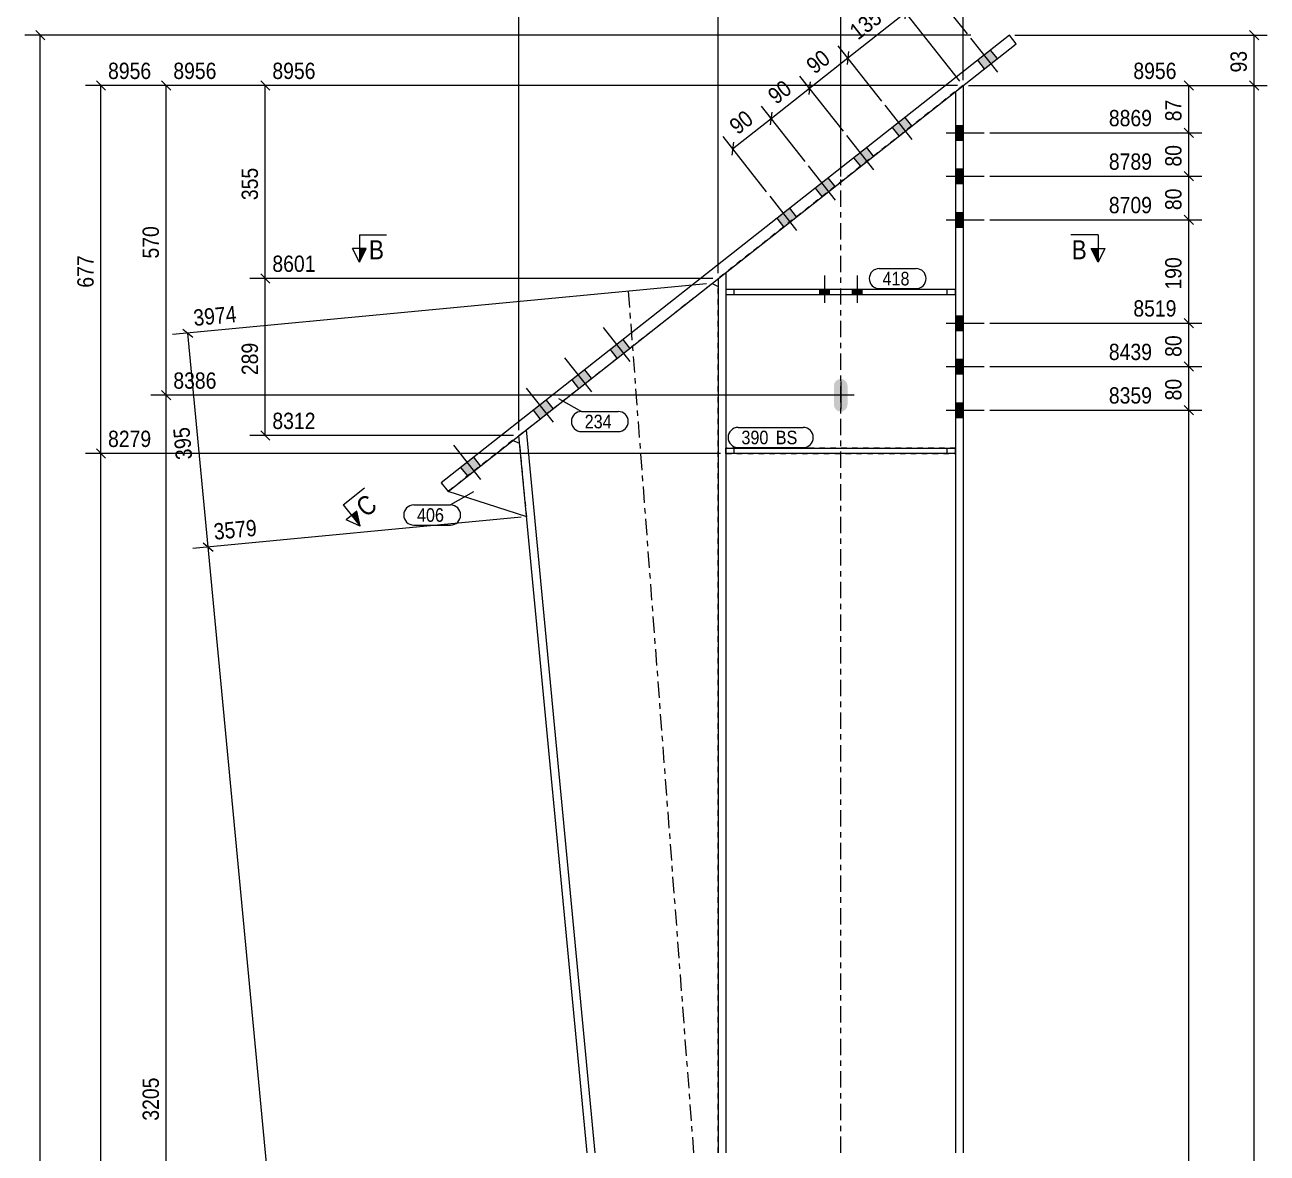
# Model space of a CAD drawing. Header units: millimetres. Extents: x 2 to 579, y 1 to 825.
# Drawn here: x 135.4 to 363.8, y 512.1 to 719.7 of the extents above; entities that cross this region are included whole.
import ezdxf

# ---------------------------------------------------------------- set-up
doc = ezdxf.new("R2010")
doc.units = ezdxf.units.MM
for name, pattern in [('XKITLINE00', [0]), ('XKITLINE01', [4, 1, -1, 1, -1]), ('XKITLINE03', [6, 3, -1, 1, -1])]:
    doc.linetypes.add(name, pattern=pattern)
for name, color, linetype, lineweight in [('Bolt', 3, 'Continuous', 0), ('Dimensions', 7, 'Continuous', 0), ('Part', 2, 'Continuous', 0), ('PartMark', 7, 'Continuous', 0), ('Section', 6, 'Continuous', 0)]:
    doc.layers.add(name, color=color, linetype=linetype, lineweight=lineweight)
doc.styles.add('ARIAL', font='ARIAL.TTF')

# ---------------------------------------------------------------- blocks, each defined once
blk = doc.blocks.new('*A5')
at = {"layer": 'Bolt'}
blk.add_hatch(color=3, dxfattribs=at).paths.add_polyline_path([(285.88, 648.63), (285.4, 648.54), (284.92, 648.63), (284.52, 648.91), (284.25, 649.31), (284.15, 649.79), (284.15, 653.29), (284.25, 653.77), (284.52, 654.17), (284.92, 654.44), (285.4, 654.54), (285.88, 654.44), (286.28, 654.17), (286.55, 653.77), (286.65, 653.29), (286.65, 649.79), (286.55, 649.31), (286.28, 648.91)], flags=17)
at = {"layer": 'Bolt', "color": 3, "linetype": 'XKITLINE00', "lineweight": 0}
for p, q in [((285.4, 654.04), (285.4, 649.04)), ((287.9, 651.54), (282.9, 651.54))]:
    blk.add_line(p, q, dxfattribs=at)
blk = doc.blocks.new('*A6')
at = {"layer": 'Bolt'}
for points in [[(307.9, 698.46), (306.5, 698.46), (306.5, 701.16), (307.9, 701.16)], [(307.9, 698.46), (306.5, 698.46), (306.5, 701.16), (307.9, 701.16)], [(307.9, 690.46), (306.5, 690.46), (306.5, 693.16), (307.9, 693.16)], [(307.9, 690.46), (306.5, 690.46), (306.5, 693.16), (307.9, 693.16)], [(307.9, 682.46), (306.5, 682.46), (306.5, 685.16), (307.9, 685.16)], [(307.9, 682.46), (306.5, 682.46), (306.5, 685.16), (307.9, 685.16)], [(307.9, 663.46), (306.5, 663.46), (306.5, 666.16), (307.9, 666.16)], [(307.9, 663.46), (306.5, 663.46), (306.5, 666.16), (307.9, 666.16)], [(307.9, 655.46), (306.5, 655.46), (306.5, 658.16), (307.9, 658.16)], [(307.9, 655.46), (306.5, 655.46), (306.5, 658.16), (307.9, 658.16)], [(307.9, 647.46), (306.5, 647.46), (306.5, 650.16), (307.9, 650.16)], [(307.9, 647.46), (306.5, 647.46), (306.5, 650.16), (307.9, 650.16)]]:
    blk.add_hatch(color=3, dxfattribs=at).paths.add_polyline_path(points, flags=17)
at = {"layer": 'Bolt', "color": 3, "linetype": 'XKITLINE00', "lineweight": 0}
for p, q in [((304.8, 699.81), (311.8, 699.81)), ((304.8, 699.81), (311.8, 699.81)), ((306.5, 701.16), (307.9, 701.16)), ((306.5, 701.16), (307.9, 701.16)), ((306.5, 698.46), (307.9, 698.46)), ((306.5, 698.46), (307.9, 698.46)), ((306.5, 693.16), (307.9, 693.16)), ((306.5, 693.16), (307.9, 693.16)), ((304.8, 691.81), (311.8, 691.81)), ((304.8, 691.81), (311.8, 691.81)), ((306.5, 690.46), (307.9, 690.46)), ((306.5, 690.46), (307.9, 690.46)), ((304.8, 683.81), (311.8, 683.81)), ((304.8, 683.81), (311.8, 683.81)), ((306.5, 685.16), (307.9, 685.16)), ((306.5, 685.16), (307.9, 685.16)), ((306.5, 682.46), (307.9, 682.46)), ((306.5, 682.46), (307.9, 682.46)), ((304.8, 664.81), (311.8, 664.81)), ((304.8, 664.81), (311.8, 664.81)), ((306.5, 666.16), (307.9, 666.16)), ((306.5, 666.16), (307.9, 666.16)), ((306.5, 663.46), (307.9, 663.46)), ((306.5, 663.46), (307.9, 663.46)), ((306.5, 658.16), (307.9, 658.16)), ((306.5, 658.16), (307.9, 658.16)), ((304.8, 656.81), (311.8, 656.81)), ((304.8, 656.81), (311.8, 656.81)), ((306.5, 655.46), (307.9, 655.46)), ((306.5, 655.46), (307.9, 655.46)), ((304.8, 648.81), (311.8, 648.81)), ((304.8, 648.81), (311.8, 648.81)), ((306.5, 650.16), (307.9, 650.16)), ((306.5, 650.16), (307.9, 650.16)), ((306.5, 647.46), (307.9, 647.46)), ((306.5, 647.46), (307.9, 647.46))]:
    blk.add_line(p, q, dxfattribs=at)
blk = doc.blocks.new('*A7')
at = {"layer": 'Bolt'}
for points in [[(311.84, 711.6), (310.6, 713.17), (312.96, 715.03), (314.2, 713.46)], [(311.84, 711.6), (310.6, 713.17), (312.96, 715.03), (314.2, 713.46)], [(296.14, 699.22), (294.9, 700.79), (297.25, 702.65), (298.49, 701.08)], [(296.14, 699.22), (294.9, 700.79), (297.25, 702.65), (298.49, 701.08)], [(289.07, 693.65), (287.83, 695.22), (290.19, 697.08), (291.42, 695.51)], [(289.07, 693.65), (287.83, 695.22), (290.19, 697.08), (291.42, 695.51)], [(282, 688.08), (280.76, 689.65), (283.12, 691.51), (284.36, 689.94)], [(282, 688.08), (280.76, 689.65), (283.12, 691.51), (284.36, 689.94)], [(274.93, 682.51), (273.69, 684.08), (276.05, 685.93), (277.29, 684.36)], [(274.93, 682.51), (273.69, 684.08), (276.05, 685.93), (277.29, 684.36)], [(244.31, 658.36), (243.07, 659.93), (245.42, 661.79), (246.66, 660.22)], [(244.31, 658.36), (243.07, 659.93), (245.42, 661.79), (246.66, 660.22)], [(237.24, 652.79), (236, 654.36), (238.36, 656.22), (239.59, 654.65)], [(237.24, 652.79), (236, 654.36), (238.36, 656.22), (239.59, 654.65)], [(230.17, 647.22), (228.93, 648.79), (231.29, 650.65), (232.53, 649.08)], [(230.17, 647.22), (228.93, 648.79), (231.29, 650.65), (232.53, 649.08)], [(216.82, 636.69), (215.58, 638.26), (217.94, 640.12), (219.18, 638.55)], [(216.82, 636.69), (215.58, 638.26), (217.94, 640.12), (219.18, 638.55)]]:
    blk.add_hatch(color=3, dxfattribs=at).paths.add_polyline_path(points, flags=17)
at = {"layer": 'Bolt', "color": 3, "linetype": 'XKITLINE00', "lineweight": 0}
for p, q in [((314.26, 710.96), (309.31, 717.24)), ((314.26, 710.96), (309.31, 717.24)), ((314.2, 713.46), (312.96, 715.03)), ((314.2, 713.46), (312.96, 715.03)), ((311.84, 711.6), (310.6, 713.17)), ((311.84, 711.6), (310.6, 713.17)), ((298.55, 698.58), (293.6, 704.86)), ((298.55, 698.58), (293.6, 704.86)), ((298.49, 701.08), (297.25, 702.65)), ((298.49, 701.08), (297.25, 702.65)), ((291.48, 693.01), (286.53, 699.29)), ((291.48, 693.01), (286.53, 699.29)), ((296.14, 699.22), (294.9, 700.79)), ((296.14, 699.22), (294.9, 700.79)), ((291.42, 695.51), (290.19, 697.08)), ((291.42, 695.51), (290.19, 697.08)), ((289.07, 693.65), (287.83, 695.22)), ((289.07, 693.65), (287.83, 695.22)), ((284.42, 687.44), (279.46, 693.72)), ((284.42, 687.44), (279.46, 693.72)), ((284.36, 689.94), (283.12, 691.51)), ((284.36, 689.94), (283.12, 691.51)), ((277.35, 681.86), (272.4, 688.15)), ((277.35, 681.86), (272.4, 688.15)), ((282, 688.08), (280.76, 689.65)), ((282, 688.08), (280.76, 689.65)), ((277.29, 684.36), (276.05, 685.93)), ((277.29, 684.36), (276.05, 685.93)), ((274.93, 682.51), (273.69, 684.08)), ((274.93, 682.51), (273.69, 684.08)), ((246.72, 657.72), (241.77, 664)), ((246.72, 657.72), (241.77, 664)), ((246.66, 660.22), (245.42, 661.79)), ((246.66, 660.22), (245.42, 661.79)), ((239.65, 652.15), (234.7, 658.43)), ((239.65, 652.15), (234.7, 658.43)), ((244.31, 658.36), (243.07, 659.93)), ((244.31, 658.36), (243.07, 659.93)), ((239.59, 654.65), (238.36, 656.22)), ((239.59, 654.65), (238.36, 656.22)), ((237.24, 652.79), (236, 654.36)), ((237.24, 652.79), (236, 654.36)), ((232.59, 646.58), (227.63, 652.86)), ((232.59, 646.58), (227.63, 652.86)), ((230.17, 647.22), (228.93, 648.79)), ((230.17, 647.22), (228.93, 648.79)), ((232.53, 649.08), (231.29, 650.65)), ((232.53, 649.08), (231.29, 650.65)), ((219.24, 636.05), (214.28, 642.33)), ((219.24, 636.05), (214.28, 642.33)), ((219.18, 638.55), (217.94, 640.12)), ((219.18, 638.55), (217.94, 640.12)), ((216.82, 636.69), (215.58, 638.26)), ((216.82, 636.69), (215.58, 638.26))]:
    blk.add_line(p, q, dxfattribs=at)
blk = doc.blocks.new('*A11')
at = {"layer": 'Bolt'}
for points in [[(281.5, 670.04), (281.5, 671.04), (283.3, 671.04), (283.3, 670.04)], [(281.5, 670.04), (281.5, 671.04), (283.3, 671.04), (283.3, 670.04)], [(287.5, 670.04), (287.5, 671.04), (289.3, 671.04), (289.3, 670.04)], [(287.5, 670.04), (287.5, 671.04), (289.3, 671.04), (289.3, 670.04)]]:
    blk.add_hatch(color=3, dxfattribs=at).paths.add_polyline_path(points, flags=17)
at = {"layer": 'Bolt', "color": 3, "linetype": 'XKITLINE00', "lineweight": 0}
for p, q in [((282.4, 673.54), (282.4, 668.54)), ((282.4, 673.54), (282.4, 668.54)), ((288.4, 673.54), (288.4, 668.54)), ((288.4, 673.54), (288.4, 668.54)), ((281.5, 671.04), (281.5, 670.04)), ((281.5, 671.04), (281.5, 670.04)), ((283.3, 671.04), (283.3, 670.04)), ((283.3, 671.04), (283.3, 670.04)), ((287.5, 671.04), (287.5, 670.04)), ((287.5, 671.04), (287.5, 670.04)), ((289.3, 671.04), (289.3, 670.04)), ((289.3, 671.04), (289.3, 670.04))]:
    blk.add_line(p, q, dxfattribs=at)
blk = doc.blocks.new('*A12')
at = {"layer": 'Part', "color": 7, "linetype": 'XKITLINE01', "lineweight": 0}
for p, q in [((307.9, 708.5), (262.9, 673.02)), ((264.3, 671.04), (264.3, 670.04)), ((306.5, 671.04), (306.5, 670.04))]:
    blk.add_line(p, q, dxfattribs=at)
at = {"layer": 'Part', "color": 2, "linetype": 'XKITLINE00', "lineweight": 0}
for p, q in [((307.9, 708.5), (307.9, 512.2)), ((306.5, 707.39), (306.5, 671.04)), ((264.3, 674.12), (264.3, 671.04)), ((262.9, 673.02), (262.9, 512.2)), ((264.3, 670.04), (264.3, 512.2)), ((306.5, 670.04), (306.5, 512.2))]:
    blk.add_line(p, q, dxfattribs=at)
at = {"layer": 'Part', "color": 7, "linetype": 'XKITLINE03', "lineweight": 0}
blk.add_line((285.4, 512.2), (285.4, 700.76), dxfattribs=at)
blk = doc.blocks.new('*A13')
at = {"layer": 'Part', "color": 2, "linetype": 'XKITLINE00', "lineweight": 0}
for p, q in [((316.42, 717.76), (211.97, 635.42)), ((317.66, 716.19), (316.42, 717.76)), ((213.21, 633.85), (317.66, 716.19)), ((211.97, 635.42), (213.21, 633.85))]:
    blk.add_line(p, q, dxfattribs=at)
blk = doc.blocks.new('*A16')
at = {"layer": 'Part', "color": 7, "linetype": 'XKITLINE01', "lineweight": 0}
for p, q in [((225.07, 643.2), (213.21, 633.85)), ((227.67, 629.2), (226.39, 642.64))]:
    blk.add_line(p, q, dxfattribs=at)
at = {"layer": 'Part', "color": 2, "linetype": 'XKITLINE00', "lineweight": 0}
for p, q in [((226.39, 642.64), (225.07, 643.2)), ((227.67, 629.2), (213.21, 633.85))]:
    blk.add_line(p, q, dxfattribs=at)
blk = doc.blocks.new('*A17')
at = {"layer": 'Part', "color": 7, "linetype": 'XKITLINE01', "lineweight": 0}
for p, q in [((226.25, 644.13), (261.74, 672.1)), ((261.74, 672.1), (262.9, 671.55)), ((262.9, 512.2), (262.9, 671.55)), ((262.9, 671.55), (262.9, 671.55)), ((262.9, 512.2), (262.9, 671.55)), ((262.9, 671.55), (262.9, 671.55))]:
    blk.add_line(p, q, dxfattribs=at)
at = {"layer": 'Part', "color": 2, "linetype": 'XKITLINE00', "lineweight": 0}
for p, q in [((261.74, 672.1), (262.9, 671.55)), ((238.78, 512.2), (226.25, 644.13)), ((227.56, 645.16), (240.19, 512.2))]:
    blk.add_line(p, q, dxfattribs=at)
at = {"layer": 'Part', "color": 7, "linetype": 'XKITLINE03', "lineweight": 0}
blk.add_line((246.33, 670.66), (258.35, 512.2), dxfattribs=at)
blk = doc.blocks.new('*A21')
at = {"layer": 'Part', "color": 7, "linetype": 'XKITLINE01', "lineweight": 0}
for p, q in [((306.5, 641.82), (264.3, 641.82)), ((264.3, 640.82), (264.3, 641.82)), ((265.8, 640.82), (265.8, 641.82)), ((305, 640.82), (305, 641.82)), ((306.5, 640.82), (306.5, 641.82)), ((264.3, 640.82), (306.5, 640.82))]:
    blk.add_line(p, q, dxfattribs=at)
blk = doc.blocks.new('*A22')
at = {"layer": 'Part', "color": 2, "linetype": 'XKITLINE00', "lineweight": 0}
for p, q in [((264.3, 641.82), (306.5, 641.82)), ((306.5, 640.82), (264.3, 640.82))]:
    blk.add_line(p, q, dxfattribs=at)
at = {"layer": 'Part', "color": 7, "linetype": 'XKITLINE01', "lineweight": 0}
for p, q in [((264.3, 640.82), (264.3, 641.82)), ((265.8, 640.82), (265.8, 641.82)), ((305, 640.82), (305, 641.82)), ((306.5, 641.82), (306.5, 640.82))]:
    blk.add_line(p, q, dxfattribs=at)
blk = doc.blocks.new('*A23')
at = {"layer": 'Part', "color": 2, "linetype": 'XKITLINE00', "lineweight": 0}
for p, q in [((264.3, 671.04), (306.5, 671.04)), ((264.3, 671.04), (264.3, 670.04)), ((264.3, 670.04), (306.5, 670.04)), ((306.5, 670.04), (306.5, 671.04))]:
    blk.add_line(p, q, dxfattribs=at)
at = {"layer": 'Part', "color": 7, "linetype": 'XKITLINE01', "lineweight": 0}
for p, q in [((265.8, 670.04), (265.8, 671.04)), ((305, 670.04), (305, 671.04))]:
    blk.add_line(p, q, dxfattribs=at)
blk = doc.blocks.new('*A73')
at = {"layer": 'Dimensions', "color": 7, "linetype": 'XKITLINE00', "lineweight": 0}
for p, q in [((292.98, 705.65), (284.96, 715.82)), ((279.66, 708.01), (286.72, 713.58)), ((286.86, 714.78), (286.58, 712.39)), ((285.91, 700.08), (277.89, 710.25)), ((279.8, 709.2), (279.51, 706.82))]:
    blk.add_line(p, q, dxfattribs=at)
at = {"layer": 'Dimensions', "color": 3}
for p in [(286.72, 713.58), (279.66, 708.01)]:
    blk.add_point(p, dxfattribs=at)
at = {"layer": 'Dimensions', "color": 3, "style": 'ARIAL', "width": 0.85}
blk.add_text('90', height=3, rotation=38.2507, dxfattribs=at).set_placement((280.61, 710.48))
blk = doc.blocks.new('*A74')
at = {"layer": 'Dimensions', "color": 7, "linetype": 'XKITLINE00', "lineweight": 0}
for p, q in [((307.28, 709.28), (295.54, 724.17)), ((286.72, 713.58), (297.31, 721.93)), ((297.45, 723.12), (297.17, 720.74)), ((292.98, 705.65), (284.96, 715.82)), ((286.86, 714.78), (286.58, 712.39))]:
    blk.add_line(p, q, dxfattribs=at)
at = {"layer": 'Dimensions', "color": 3}
for p in [(297.31, 721.93), (286.72, 713.58)]:
    blk.add_point(p, dxfattribs=at)
at = {"layer": 'Dimensions', "color": 3, "style": 'ARIAL', "width": 0.85}
blk.add_text('135', height=3, rotation=38.2507, dxfattribs=at).set_placement((288.56, 716.75))
blk = doc.blocks.new('*A75')
at = {"layer": 'Dimensions', "color": 7, "linetype": 'XKITLINE00', "lineweight": 0}
for p, q in [((308.69, 718.03), (300.66, 728.2)), ((302.57, 727.16), (302.29, 724.78)), ((307.28, 709.28), (295.54, 724.17)), ((297.31, 721.93), (302.43, 725.97)), ((297.45, 723.12), (297.17, 720.74))]:
    blk.add_line(p, q, dxfattribs=at)
at = {"layer": 'Dimensions', "color": 3}
for p in [(302.43, 725.97), (297.31, 721.93)]:
    blk.add_point(p, dxfattribs=at)
at = {"layer": 'Dimensions', "color": 3, "style": 'ARIAL', "width": 0.85}
blk.add_text('65', height=3, rotation=38.2507, dxfattribs=at).set_placement((297.29, 723.63))
blk = doc.blocks.new('*A76')
at = {"layer": 'Dimensions', "color": 7, "linetype": 'XKITLINE00', "lineweight": 0}
for p, q in [((226.25, 645.13), (226.25, 732.61)), ((262.9, 674.02), (262.9, 732.61)), ((227.1, 730.61), (225.4, 728.91)), ((226.25, 729.76), (262.9, 729.76)), ((263.75, 730.61), (262.05, 728.91))]:
    blk.add_line(p, q, dxfattribs=at)
at = {"layer": 'Dimensions', "color": 3}
for p in [(226.25, 729.76), (262.9, 729.76)]:
    blk.add_point(p, dxfattribs=at)
at = {"layer": 'Dimensions', "color": 3, "style": 'ARIAL', "width": 0.85}
blk.add_text('366', height=3, dxfattribs=at).set_placement((241.24, 731.11))
blk = doc.blocks.new('*A77')
at = {"layer": 'Dimensions', "color": 7, "linetype": 'XKITLINE00', "lineweight": 0}
for p, q in [((262.9, 674.02), (262.9, 732.61)), ((285.4, 691.76), (285.4, 732.61)), ((263.75, 730.61), (262.05, 728.91)), ((262.9, 729.76), (285.4, 729.76)), ((286.25, 730.61), (284.55, 728.91))]:
    blk.add_line(p, q, dxfattribs=at)
at = {"layer": 'Dimensions', "color": 3}
for p in [(262.9, 729.76), (285.4, 729.76)]:
    blk.add_point(p, dxfattribs=at)
at = {"layer": 'Dimensions', "color": 3, "style": 'ARIAL', "width": 0.85}
blk.add_text('225', height=3, dxfattribs=at).set_placement((270.81, 731.11))
blk = doc.blocks.new('*A78')
at = {"layer": 'Dimensions', "color": 7, "linetype": 'XKITLINE00', "lineweight": 0}
for p, q in [((285.4, 691.76), (285.4, 732.61)), ((307.9, 709.5), (307.9, 732.61)), ((286.25, 730.61), (284.55, 728.91)), ((285.4, 729.76), (307.9, 729.76)), ((308.75, 730.61), (307.05, 728.91))]:
    blk.add_line(p, q, dxfattribs=at)
at = {"layer": 'Dimensions', "color": 3}
for p in [(285.4, 729.76), (307.9, 729.76)]:
    blk.add_point(p, dxfattribs=at)
at = {"layer": 'Dimensions', "color": 3, "style": 'ARIAL', "width": 0.85}
blk.add_text('225', height=3, dxfattribs=at).set_placement((293.31, 731.11))
blk = doc.blocks.new('*A79')
at = {"layer": 'Dimensions', "color": 7, "linetype": 'XKITLINE00', "lineweight": 0}
for p, q in [((309.3, 717.76), (135.4, 717.76)), ((137.41, 718.61), (139.1, 716.91)), ((138.25, 73.85), (138.25, 717.76))]:
    blk.add_line(p, q, dxfattribs=at)
at = {"layer": 'Dimensions', "color": 3}
blk.add_point((138.25, 717.76), dxfattribs=at)
blk = doc.blocks.new('*A80')
at = {"layer": 'Dimensions', "color": 7, "linetype": 'XKITLINE00', "lineweight": 0}
for p, q in [((317.42, 717.76), (363.8, 717.76)), ((360.55, 718.61), (362.25, 716.91)), ((361.4, 708.5), (361.4, 717.76)), ((308.9, 708.5), (363.8, 708.5)), ((360.55, 709.34), (362.25, 707.65))]:
    blk.add_line(p, q, dxfattribs=at)
at = {"layer": 'Dimensions', "color": 3}
for p in [(361.4, 717.76), (361.4, 708.5)]:
    blk.add_point(p, dxfattribs=at)
at = {"layer": 'Dimensions', "color": 3, "style": 'ARIAL', "width": 0.85}
blk.add_text('93', height=3, rotation=90.0002, dxfattribs=at).set_placement((360.05, 710.9))
blk = doc.blocks.new('*A84')
at = {"layer": 'Dimensions', "color": 7, "linetype": 'XKITLINE00', "lineweight": 0}
for p, q in [((284.4, 651.54), (158.55, 651.54)), ((160.55, 652.39), (162.25, 650.69)), ((161.4, 393.6), (161.4, 651.54)), ((284.4, 393.6), (158.55, 393.6)), ((160.55, 394.45), (162.25, 392.75))]:
    blk.add_line(p, q, dxfattribs=at)
at = {"layer": 'Dimensions', "color": 3}
for p in [(161.4, 651.54), (161.4, 393.6)]:
    blk.add_point(p, dxfattribs=at)
at = {"layer": 'Dimensions', "color": 3, "style": 'ARIAL', "width": 0.85}
blk.add_text('8386', height=3, dxfattribs=at).set_placement((162.7, 652.74))
blk.add_text('3205', height=3, rotation=90.0002, dxfattribs=at).set_placement((160.05, 518.12))
blk = doc.blocks.new('*A85')
at = {"layer": 'Dimensions', "color": 7, "linetype": 'XKITLINE00', "lineweight": 0}
for p, q in [((306.9, 708.5), (158.55, 708.5)), ((160.55, 709.34), (162.25, 707.65)), ((161.4, 651.54), (161.4, 708.5)), ((284.4, 651.54), (158.55, 651.54)), ((160.55, 652.39), (162.25, 650.69))]:
    blk.add_line(p, q, dxfattribs=at)
at = {"layer": 'Dimensions', "color": 3}
for p in [(161.4, 708.5), (161.4, 651.54)]:
    blk.add_point(p, dxfattribs=at)
at = {"layer": 'Dimensions', "color": 3, "style": 'ARIAL', "width": 0.85}
blk.add_text('8956', height=3, dxfattribs=at).set_placement((162.7, 709.7))
blk.add_text('570', height=3, rotation=90.0002, dxfattribs=at).set_placement((160.05, 676.68))
blk = doc.blocks.new('*A86')
at = {"layer": 'Dimensions', "color": 7, "linetype": 'XKITLINE00', "lineweight": 0}
for p, q in [((312.8, 648.81), (351.8, 648.81)), ((348.55, 649.66), (350.25, 647.96)), ((349.4, 75.85), (349.4, 648.81))]:
    blk.add_line(p, q, dxfattribs=at)
at = {"layer": 'Dimensions', "color": 3}
blk.add_point((349.4, 648.81), dxfattribs=at)
at = {"layer": 'Dimensions', "color": 3, "style": 'ARIAL', "width": 0.85}
blk.add_text('8359', height=3, dxfattribs=at).set_placement((334.7, 650.01))
blk = doc.blocks.new('*A87')
at = {"layer": 'Dimensions', "color": 7, "linetype": 'XKITLINE00', "lineweight": 0}
for p, q in [((312.8, 656.81), (351.8, 656.81)), ((348.55, 657.66), (350.25, 655.96)), ((349.4, 648.81), (349.4, 656.81)), ((312.8, 648.81), (351.8, 648.81)), ((348.55, 649.66), (350.25, 647.96))]:
    blk.add_line(p, q, dxfattribs=at)
at = {"layer": 'Dimensions', "color": 3}
for p in [(349.4, 656.81), (349.4, 648.81)]:
    blk.add_point(p, dxfattribs=at)
at = {"layer": 'Dimensions', "color": 3, "style": 'ARIAL', "width": 0.85}
blk.add_text('8439', height=3, dxfattribs=at).set_placement((334.7, 658.01))
blk.add_text('80', height=3, rotation=90.0002, dxfattribs=at).set_placement((348.05, 650.59))
blk = doc.blocks.new('*A88')
at = {"layer": 'Dimensions', "color": 7, "linetype": 'XKITLINE00', "lineweight": 0}
for p, q in [((312.8, 664.81), (351.8, 664.81)), ((348.55, 665.66), (350.25, 663.96)), ((349.4, 656.81), (349.4, 664.81)), ((312.8, 656.81), (351.8, 656.81)), ((348.55, 657.66), (350.25, 655.96))]:
    blk.add_line(p, q, dxfattribs=at)
at = {"layer": 'Dimensions', "color": 3}
for p in [(349.4, 664.81), (349.4, 656.81)]:
    blk.add_point(p, dxfattribs=at)
at = {"layer": 'Dimensions', "color": 3, "style": 'ARIAL', "width": 0.85}
blk.add_text('8519', height=3, dxfattribs=at).set_placement((339.2, 666.01))
blk.add_text('80', height=3, rotation=90.0002, dxfattribs=at).set_placement((348.05, 658.59))
blk = doc.blocks.new('*A89')
at = {"layer": 'Dimensions', "color": 7, "linetype": 'XKITLINE00', "lineweight": 0}
for p, q in [((312.8, 683.81), (351.8, 683.81)), ((348.55, 684.66), (350.25, 682.96)), ((349.4, 664.81), (349.4, 683.81)), ((312.8, 664.81), (351.8, 664.81)), ((348.55, 665.66), (350.25, 663.96))]:
    blk.add_line(p, q, dxfattribs=at)
at = {"layer": 'Dimensions', "color": 3}
for p in [(349.4, 683.81), (349.4, 664.81)]:
    blk.add_point(p, dxfattribs=at)
at = {"layer": 'Dimensions', "color": 3, "style": 'ARIAL', "width": 0.85}
blk.add_text('8709', height=3, dxfattribs=at).set_placement((334.7, 685.01))
blk.add_text('190', height=3, rotation=90.0002, dxfattribs=at).set_placement((348.05, 670.97))
blk = doc.blocks.new('*A90')
at = {"layer": 'Dimensions', "color": 7, "linetype": 'XKITLINE00', "lineweight": 0}
for p, q in [((348.55, 692.66), (350.25, 690.96)), ((312.8, 691.81), (351.8, 691.81)), ((349.4, 683.81), (349.4, 691.81)), ((312.8, 683.81), (351.8, 683.81)), ((348.55, 684.66), (350.25, 682.96))]:
    blk.add_line(p, q, dxfattribs=at)
at = {"layer": 'Dimensions', "color": 3}
for p in [(349.4, 691.81), (349.4, 683.81)]:
    blk.add_point(p, dxfattribs=at)
at = {"layer": 'Dimensions', "color": 3, "style": 'ARIAL', "width": 0.85}
blk.add_text('8789', height=3, dxfattribs=at).set_placement((334.7, 693.01))
blk.add_text('80', height=3, rotation=90.0002, dxfattribs=at).set_placement((348.05, 685.59))
blk = doc.blocks.new('*A91')
at = {"layer": 'Dimensions', "color": 7, "linetype": 'XKITLINE00', "lineweight": 0}
for p, q in [((312.8, 699.81), (351.8, 699.81)), ((348.55, 700.66), (350.25, 698.96)), ((349.4, 691.81), (349.4, 699.81)), ((348.55, 692.66), (350.25, 690.96)), ((312.8, 691.81), (351.8, 691.81))]:
    blk.add_line(p, q, dxfattribs=at)
at = {"layer": 'Dimensions', "color": 3}
for p in [(349.4, 699.81), (349.4, 691.81)]:
    blk.add_point(p, dxfattribs=at)
at = {"layer": 'Dimensions', "color": 3, "style": 'ARIAL', "width": 0.85}
blk.add_text('8869', height=3, dxfattribs=at).set_placement((334.7, 701.01))
blk.add_text('80', height=3, rotation=90.0002, dxfattribs=at).set_placement((348.05, 693.59))
blk = doc.blocks.new('*A92')
at = {"layer": 'Dimensions', "color": 7, "linetype": 'XKITLINE00', "lineweight": 0}
for p, q in [((308.9, 708.5), (351.8, 708.5)), ((348.55, 709.34), (350.25, 707.65)), ((349.4, 699.81), (349.4, 708.5)), ((312.8, 699.81), (351.8, 699.81)), ((348.55, 700.66), (350.25, 698.96))]:
    blk.add_line(p, q, dxfattribs=at)
at = {"layer": 'Dimensions', "color": 3}
for p in [(349.4, 708.5), (349.4, 699.81)]:
    blk.add_point(p, dxfattribs=at)
at = {"layer": 'Dimensions', "color": 3, "style": 'ARIAL', "width": 0.85}
blk.add_text('8956', height=3, dxfattribs=at).set_placement((339.2, 709.7))
blk.add_text('87', height=3, rotation=90.0002, dxfattribs=at).set_placement((348.05, 701.93))
blk = doc.blocks.new('*A93')
at = {"layer": 'Dimensions', "color": 7, "linetype": 'XKITLINE00', "lineweight": 0}
for p, q in [((226.68, 629.1), (166.26, 623.36)), ((168.17, 624.4), (170.02, 622.87)), ((197.04, 329.32), (169.09, 623.63)), ((196.36, 336.51), (197.04, 329.32)), ((260.51, 335.35), (194.2, 329.05)), ((260.51, 335.35), (194.65, 329.1)), ((196.31, 331.77), (197.04, 329.32)), ((197.3, 331.86), (197.04, 329.32)), ((196.12, 330.09), (197.97, 328.56))]:
    blk.add_line(p, q, dxfattribs=at)
at = {"layer": 'Dimensions', "color": 3}
for p in [(169.09, 623.63), (197.04, 329.32)]:
    blk.add_point(p, dxfattribs=at)
at = {"layer": 'Dimensions', "color": 7}
blk.add_point((197.04, 329.32), dxfattribs=at)
at = {"layer": 'Dimensions', "color": 3, "style": 'ARIAL', "width": 0.85}
for s, rotation, p in [('3579', 5.4259, (170.27, 624.95)), ('3579', 95.4261, (182.14, 471.92)), ('RD', -84.5743, (197.55, 336.63))]:
    blk.add_text(s, height=3, rotation=rotation, dxfattribs=at).set_placement(p)
blk = doc.blocks.new('*A94')
at = {"layer": 'Dimensions', "color": 7, "linetype": 'XKITLINE00', "lineweight": 0}
for p, q in [((260.74, 672.01), (162.52, 662.68)), ((164.44, 663.72), (166.29, 662.19)), ((169.09, 623.63), (165.36, 662.95)), ((226.68, 629.1), (166.26, 623.36)), ((168.17, 624.4), (170.02, 622.87))]:
    blk.add_line(p, q, dxfattribs=at)
at = {"layer": 'Dimensions', "color": 3}
for p in [(165.36, 662.95), (169.09, 623.63)]:
    blk.add_point(p, dxfattribs=at)
at = {"layer": 'Dimensions', "color": 3, "style": 'ARIAL', "width": 0.85}
for s, rotation, p in [('3974', 5.4259, (166.54, 664.27)), ('395', 95.4261, (166.2, 639.84))]:
    blk.add_text(s, height=3, rotation=rotation, dxfattribs=at).set_placement(p)
blk = doc.blocks.new('*A98')
at = {"layer": 'PartMark', "color": 7, "linetype": 'XKITLINE00', "lineweight": 0}
for p, q in [((292.49, 674.84), (299.25, 674.84)), ((292.49, 671.14), (299.25, 671.14))]:
    blk.add_line(p, q, dxfattribs=at)
for centre, start, end in [((292.49, 672.99), 90, 270), ((299.25, 672.99), 270, 90)]:
    blk.add_arc(centre, 1.85, start, end, dxfattribs=at)
at = {"layer": 'PartMark', "color": 3, "style": 'ARIAL', "width": 0.85}
blk.add_text('418', height=2.5, dxfattribs=at).set_placement((293.09, 671.74))
blk = doc.blocks.new('*A101')
at = {"layer": 'PartMark', "color": 7, "linetype": 'XKITLINE00', "lineweight": 0}
for p, q in [((217.91, 633.75), (213.67, 631.36)), ((206.9, 631.36), (213.67, 631.36)), ((206.9, 627.66), (213.67, 627.66))]:
    blk.add_line(p, q, dxfattribs=at)
for centre, start, end in [((206.9, 629.51), 90, 270), ((213.67, 629.51), 270, 90)]:
    blk.add_arc(centre, 1.85, start, end, dxfattribs=at)
at = {"layer": 'PartMark', "color": 3, "style": 'ARIAL', "width": 0.85}
blk.add_text('406', height=2.5, dxfattribs=at).set_placement((207.5, 628.26))
blk = doc.blocks.new('*A102')
at = {"layer": 'PartMark', "color": 7, "linetype": 'XKITLINE00', "lineweight": 0}
for p, q in [((233.49, 650.94), (237.73, 648.55)), ((237.73, 648.55), (244.5, 648.55)), ((237.73, 644.85), (244.5, 644.85))]:
    blk.add_line(p, q, dxfattribs=at)
for centre, start, end in [((237.73, 646.7), 90, 270), ((244.5, 646.7), 270, 90)]:
    blk.add_arc(centre, 1.85, start, end, dxfattribs=at)
at = {"layer": 'PartMark', "color": 3, "style": 'ARIAL', "width": 0.85}
blk.add_text('234', height=2.5, dxfattribs=at).set_placement((238.33, 645.45))
blk = doc.blocks.new('*A104')
at = {"layer": 'PartMark', "color": 7, "linetype": 'XKITLINE00', "lineweight": 0}
for p, q in [((266.55, 645.62), (278.51, 645.62)), ((266.55, 641.92), (278.51, 641.92))]:
    blk.add_line(p, q, dxfattribs=at)
for centre, start, end in [((266.55, 643.77), 90, 270), ((278.51, 643.77), 270, 90)]:
    blk.add_arc(centre, 1.85, start, end, dxfattribs=at)
at = {"layer": 'PartMark', "color": 3, "style": 'ARIAL', "width": 0.85}
for s, p in [('390', (267.15, 642.52)), ('BS', (273.46, 642.52))]:
    blk.add_text(s, height=2.5, dxfattribs=at).set_placement(p)
blk = doc.blocks.new('*A107')
at = {"layer": 'Section'}
for points in [[(324.86, 731.42), (326.41, 729.45), (323.88, 730.64)], [(196.46, 630.2), (197.03, 627.46), (195.48, 629.42)]]:
    blk.add_hatch(color=3, dxfattribs=at).paths.add_polyline_path(points, flags=17)
at = {"layer": 'Section', "color": 1, "linetype": 'XKITLINE00', "lineweight": 0}
for p, q in [((323.31, 733.38), (319.39, 730.28)), ((323.31, 733.38), (326.41, 729.45)), ((193.93, 631.39), (197.86, 634.48)), ((193.93, 631.39), (197.03, 627.46))]:
    blk.add_line(p, q, dxfattribs=at)
at = {"layer": 'Section', "color": 3, "linetype": 'XKITLINE00', "lineweight": 0}
for p, q in [((323.88, 730.64), (325.84, 732.19)), ((325.84, 732.19), (326.41, 729.45)), ((326.41, 729.45), (323.88, 730.64)), ((196.46, 630.2), (194.5, 628.65)), ((197.03, 627.46), (194.5, 628.65)), ((197.03, 627.46), (196.46, 630.2))]:
    blk.add_line(p, q, dxfattribs=at)
at = {"layer": 'Section', "color": 7, "style": 'ARIAL', "width": 0.85}
for p in [(322.08, 726.68), (198.09, 628.94)]:
    blk.add_text('C', height=3.5, rotation=38.2507, dxfattribs=at).set_placement(p)
blk = doc.blocks.new('*A109')
at = {"layer": 'Section'}
for points in [[(198.16, 678.54), (196.91, 676.04), (196.91, 678.54)], [(332.72, 678.54), (332.72, 676.04), (331.47, 678.54)]]:
    blk.add_hatch(color=3, dxfattribs=at).paths.add_polyline_path(points, flags=17)
at = {"layer": 'Section', "color": 1, "linetype": 'XKITLINE00', "lineweight": 0}
for p, q in [((196.91, 681.04), (201.91, 681.04)), ((196.91, 681.04), (196.91, 676.04)), ((332.72, 681.04), (327.72, 681.04)), ((332.72, 681.04), (332.72, 676.04))]:
    blk.add_line(p, q, dxfattribs=at)
at = {"layer": 'Section', "color": 3, "linetype": 'XKITLINE00', "lineweight": 0}
for p, q in [((196.91, 676.04), (195.66, 678.54)), ((198.16, 678.54), (195.66, 678.54)), ((196.91, 676.04), (198.16, 678.54)), ((331.47, 678.54), (333.97, 678.54)), ((332.72, 676.04), (331.47, 678.54)), ((333.97, 678.54), (332.72, 676.04))]:
    blk.add_line(p, q, dxfattribs=at)
at = {"layer": 'Section', "color": 7, "style": 'ARIAL', "width": 0.85}
for p in [(198.66, 676.54), (327.86, 676.54)]:
    blk.add_text('B', height=3.5, dxfattribs=at).set_placement(p)
blk = doc.blocks.new('*A111')
at = {"layer": 'Dimensions', "color": 7, "linetype": 'XKITLINE00', "lineweight": 0}
for p, q in [((278.84, 694.5), (270.82, 704.68)), ((272.73, 703.63), (272.45, 701.25)), ((265.52, 696.87), (272.59, 702.44)), ((271.78, 688.93), (263.76, 699.11)), ((265.66, 698.06), (265.38, 695.68))]:
    blk.add_line(p, q, dxfattribs=at)
at = {"layer": 'Dimensions', "color": 3}
for p in [(272.59, 702.44), (265.52, 696.87)]:
    blk.add_point(p, dxfattribs=at)
at = {"layer": 'Dimensions', "color": 3, "style": 'ARIAL', "width": 0.85}
blk.add_text('90', height=3, rotation=38.2507, dxfattribs=at).set_placement((266.47, 699.34))
blk = doc.blocks.new('*A112')
at = {"layer": 'Dimensions', "color": 7, "linetype": 'XKITLINE00', "lineweight": 0}
for p, q in [((285.91, 700.08), (277.89, 710.25)), ((279.8, 709.2), (279.51, 706.82)), ((272.59, 702.44), (279.66, 708.01)), ((278.84, 694.5), (270.82, 704.68)), ((272.73, 703.63), (272.45, 701.25))]:
    blk.add_line(p, q, dxfattribs=at)
at = {"layer": 'Dimensions', "color": 3}
for p in [(279.66, 708.01), (272.59, 702.44)]:
    blk.add_point(p, dxfattribs=at)
at = {"layer": 'Dimensions', "color": 3, "style": 'ARIAL', "width": 0.85}
blk.add_text('90', height=3, rotation=38.2507, dxfattribs=at).set_placement((273.54, 704.91))
blk = doc.blocks.new('*A113')
at = {"layer": 'Dimensions', "color": 7, "linetype": 'XKITLINE00', "lineweight": 0}
for p, q in [((178.77, 673.87), (180.46, 672.17)), ((261.9, 673.02), (176.76, 673.02)), ((179.61, 644.13), (179.61, 673.02)), ((225.25, 644.13), (176.76, 644.13)), ((178.77, 644.98), (180.46, 643.28))]:
    blk.add_line(p, q, dxfattribs=at)
at = {"layer": 'Dimensions', "color": 3}
for p in [(179.61, 673.02), (179.61, 644.13)]:
    blk.add_point(p, dxfattribs=at)
at = {"layer": 'Dimensions', "color": 3, "style": 'ARIAL', "width": 0.85}
for s, p in [('8601', (180.91, 674.22)), ('8312', (180.91, 645.33))]:
    blk.add_text(s, height=3, dxfattribs=at).set_placement(p)
blk.add_text('289', height=3, rotation=90.0002, dxfattribs=at).set_placement((178.26, 655.24))
blk = doc.blocks.new('*A114')
at = {"layer": 'Dimensions', "color": 7, "linetype": 'XKITLINE00', "lineweight": 0}
for p, q in [((306.9, 708.5), (176.76, 708.5)), ((178.77, 709.34), (180.46, 707.65)), ((179.61, 673.02), (179.61, 708.5)), ((178.77, 673.87), (180.46, 672.17)), ((261.9, 673.02), (176.76, 673.02))]:
    blk.add_line(p, q, dxfattribs=at)
at = {"layer": 'Dimensions', "color": 3}
for p in [(179.61, 708.5), (179.61, 673.02)]:
    blk.add_point(p, dxfattribs=at)
at = {"layer": 'Dimensions', "color": 3, "style": 'ARIAL', "width": 0.85}
blk.add_text('8956', height=3, dxfattribs=at).set_placement((180.91, 709.7))
blk.add_text('355', height=3, rotation=90.0002, dxfattribs=at).set_placement((178.26, 687.42))
blk = doc.blocks.new('*A116')
at = {"layer": 'Dimensions', "color": 7, "linetype": 'XKITLINE00', "lineweight": 0}
for p, q in [((308.9, 708.5), (363.8, 708.5)), ((360.55, 709.34), (362.25, 707.65)), ((361.4, 75.85), (361.4, 708.5))]:
    blk.add_line(p, q, dxfattribs=at)
at = {"layer": 'Dimensions', "color": 3}
blk.add_point((361.4, 708.5), dxfattribs=at)
blk = doc.blocks.new('*A118')
at = {"layer": 'Dimensions', "color": 7, "linetype": 'XKITLINE00', "lineweight": 0}
for p, q in [((263.3, 640.82), (146.55, 640.82)), ((148.55, 641.67), (150.25, 639.97)), ((149.4, 334.58), (149.4, 640.82)), ((263.3, 334.58), (146.55, 334.58)), ((148.55, 335.43), (150.25, 333.73))]:
    blk.add_line(p, q, dxfattribs=at)
at = {"layer": 'Dimensions', "color": 3}
for p in [(149.4, 640.82), (149.4, 334.58)]:
    blk.add_point(p, dxfattribs=at)
at = {"layer": 'Dimensions', "color": 3, "style": 'ARIAL', "width": 0.85}
blk.add_text('8279', height=3, dxfattribs=at).set_placement((150.7, 642.02))
blk.add_text('3688', height=3, rotation=90.0002, dxfattribs=at).set_placement((148.05, 483.25))
blk = doc.blocks.new('*A119')
at = {"layer": 'Dimensions', "color": 7, "linetype": 'XKITLINE00', "lineweight": 0}
for p, q in [((306.9, 708.5), (146.55, 708.5)), ((148.55, 709.34), (150.25, 707.65)), ((149.4, 640.82), (149.4, 708.5)), ((263.3, 640.82), (146.55, 640.82)), ((148.55, 641.67), (150.25, 639.97))]:
    blk.add_line(p, q, dxfattribs=at)
at = {"layer": 'Dimensions', "color": 3}
for p in [(149.4, 708.5), (149.4, 640.82)]:
    blk.add_point(p, dxfattribs=at)
at = {"layer": 'Dimensions', "color": 3, "style": 'ARIAL', "width": 0.85}
blk.add_text('8956', height=3, dxfattribs=at).set_placement((150.7, 709.7))
blk.add_text('677', height=3, rotation=90.0002, dxfattribs=at).set_placement((148.05, 671.32))

msp = doc.modelspace()

# ---------------------------------------------------------------- block references
at = {"lineweight": 0}
for name in ['*A107', '*A76', '*A77', '*A78', '*A75', '*A74', '*A79', '*A13', '*A7', '*A80', '*A73', '*A119', '*A85', '*A114', '*A92', '*A112', '*A116', '*A111', '*A91', '*A6', '*A90', '*A89', '*A109', '*A113', '*A98', '*A94', '*A17', '*A11', '*A23', '*A88', '*A87', '*A84', '*A5', '*A102', '*A86', '*A118', '*A104', '*A16', '*A21', '*A22', '*A101', '*A93']:
    msp.add_blockref(name, (0, 0), dxfattribs=at)
at = {"layer": 'Part', "lineweight": 0}
msp.add_blockref('*A12', (0, 0), dxfattribs=at)

doc.saveas('drawing.dxf')
